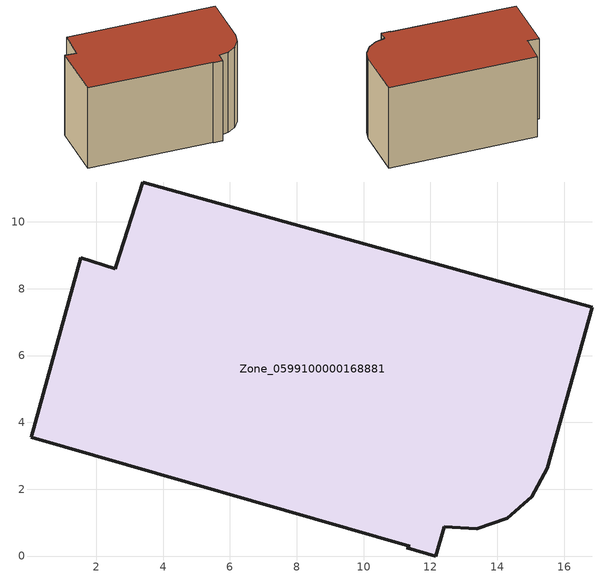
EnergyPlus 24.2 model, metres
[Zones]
Zone_0599100000168881
 floor ground (C_G): 11.39,0.29 0.05,3.55 1.54,8.93 2.57,8.6 2.6,8.71 3.39,11.2 16.85,7.45 15.5,2.62 15.04,1.77 14.3,1.13 13.38,0.82 12.41,0.88 12.16,0 11.3,0.24 z0
 wall outside (C_F): 1.54,8.93 0.05,3.55 11.39,0.29 11.3,0.24 12.16,0 12.41,0.88 13.38,0.82 14.3,1.13 15.04,1.77 15.5,2.62 16.85,7.45 3.39,11.2 2.6,8.71 2.57,8.6 1.54,8.93 z0:8.4
 roof outside (C_R): 0.05,3.55 11.39,0.29 11.3,0.24 12.16,0 12.41,0.88 13.38,0.82 14.3,1.13 15.04,1.77 15.5,2.62 16.85,7.45 3.39,11.2 2.6,8.71 2.57,8.6 1.54,8.93 z8.4
[BUILDING]
Pand.0599100000168881: North Axis=0; Terrain=City; Loads Convergence Tolerance Value=0.04; Temperature Convergence Tolerance Value=0.4; Solar Distribution=FullExterior; Maximum Number of Warmup Days=25; Minimum Number of Warmup Days=1
[Site:Location]
Rotterdam.The.Hague.AP_ZH_NLD Design_Conditions: Latitude=51.96; Longitude=4.45; Time Zone=1; Elevation=-4.5
[SITE:GROUNDTEMPERATURE:BUILDINGSURFACE]
18, 18, 18, 18, 18, 18, 18, 18, 18, 18, 18, 18
[MATERIAL] Thermal Absorptance=0.9; Solar Absorptance=0.7; Visible Absorptance=0.7
Name | Roughness | Thickness | Conductivity | Density | Specific Heat
G.D.1992-2005 | MediumSmooth | 0.15 | 0.06 | 540 | 1210
F.D.1992-2005 | Rough | 0.3 | 0.12 | 1920 | 840
R.D.1992-2005 | MediumRough | 0.2 | 0.08 | 1500 | 1000
[CONSTRUCTION]
C_G: G.D.1992-2005
C_F: F.D.1992-2005
C_R: R.D.1992-2005
[ZONE]
Zone_0599100000168881: Type=1; Multiplier=1; Ceiling Height=Autocalculate; Volume=Autocalculate; Floor Area=autocalculate; Part of Total Floor Area=Yes
[ZONEINFILTRATION:DESIGNFLOWRATE]
Infil_Zone_0599100000168881: Zone or ZoneList or Space or SpaceList=Zone_0599100000168881; Schedule=AlwaysOn; Design Flow Rate Calculation Method=Flow/Area; Flow Rate per Floor Area=0.0021; Constant Term Coefficient=1; Temperature Term Coefficient=0; Velocity Term Coefficient=0; Velocity Squared Term Coefficient=0
[HVACTEMPLATE:ZONE:IDEALLOADSAIRSYSTEM]
Zone_0599100000168881: Maximum Heating Supply Air Temperature=50; Minimum Cooling Supply Air Temperature=13; Maximum Heating Supply Air Humidity Ratio=0.0156; Minimum Cooling Supply Air Humidity Ratio=0.0077; Heating Limit=NoLimit; Cooling Limit=NoLimit; Dehumidification Control Type=ConstantSensibleHeatRatio; Cooling Sensible Heat Ratio=0.7; Dehumidification Setpoint=60; Humidification Control Type=None; Humidification Setpoint=30; Outdoor Air Method=None; Outdoor Air Flow Rate per Person=0.00944; Outdoor Air Flow Rate per Zone Floor Area=0; Outdoor Air Flow Rate per Zone=0; Demand Controlled Ventilation Type=None; Outdoor Air Economizer Type=NoEconomizer; Heat Recovery Type=None; Sensible Heat Recovery Effectiveness=0.7; Latent Heat Recovery Effectiveness=0.65
[ZONECONTROL:THERMOSTAT]
ThermostatControl_Zone_0599100000168881: Zone or ZoneList=Zone_0599100000168881; Control Type Schedule=DualSetpointControlType; Control 1=Thermostat_Zone_0599100000168881; Temperature Difference Between Cutout And Setpoint=0
[THERMOSTATSETPOINT:DUALSETPOINT]
Thermostat_Zone_0599100000168881: Heating Setpoint Temperature Schedule=HeatingSetpoint_Zone_0599100000168881; Cooling Setpoint Temperature Schedule=CoolingSetpoint_Zone_0599100000168881
[SCHEDULE:COMPACT]
HeatingSetpoint_Zone_0599100000168881: Through: 12/31, For: AllDays, Until: 24:00, 21
CoolingSetpoint_Zone_0599100000168881: Through: 12/31, For: AllDays, Until: 24:00, 24
DualSetpointControlType: Through: 12/31, For: AllDays, Until: 24:00, 4
AlwaysOn: Through: 12/31, For: AllDays, Until: 24:00, 1
